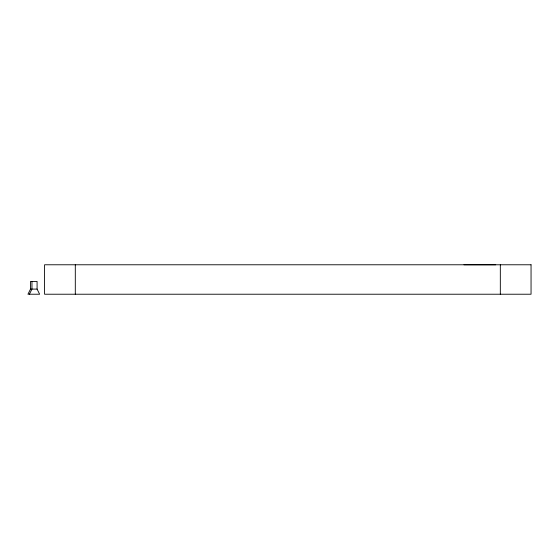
<?xml version="1.0" encoding="UTF-8"?>
<svg xmlns="http://www.w3.org/2000/svg" width="559" height="559" viewBox="0 0 559 559"><rect width="100%" height="100%" fill="white"/><g stroke="black" fill="none" stroke-linecap="round" stroke-linejoin="round"><path stroke-width="0.84" d="M30.507 289.101L27.95 294.223L39.64 294.223L37.083 289.101L37.083 281.422L30.507 281.422L30.507 289.101L37.083 289.101M29.396 294.223L31.961 289.101L31.961 281.422M463.97 264.777L495.714 264.784M500.326 264.777L500.326 294.223M75.304 264.777L75.304 294.223M531.05 264.777L44.58 264.777L44.58 294.223L531.05 294.223L531.05 264.777"/></g></svg>
